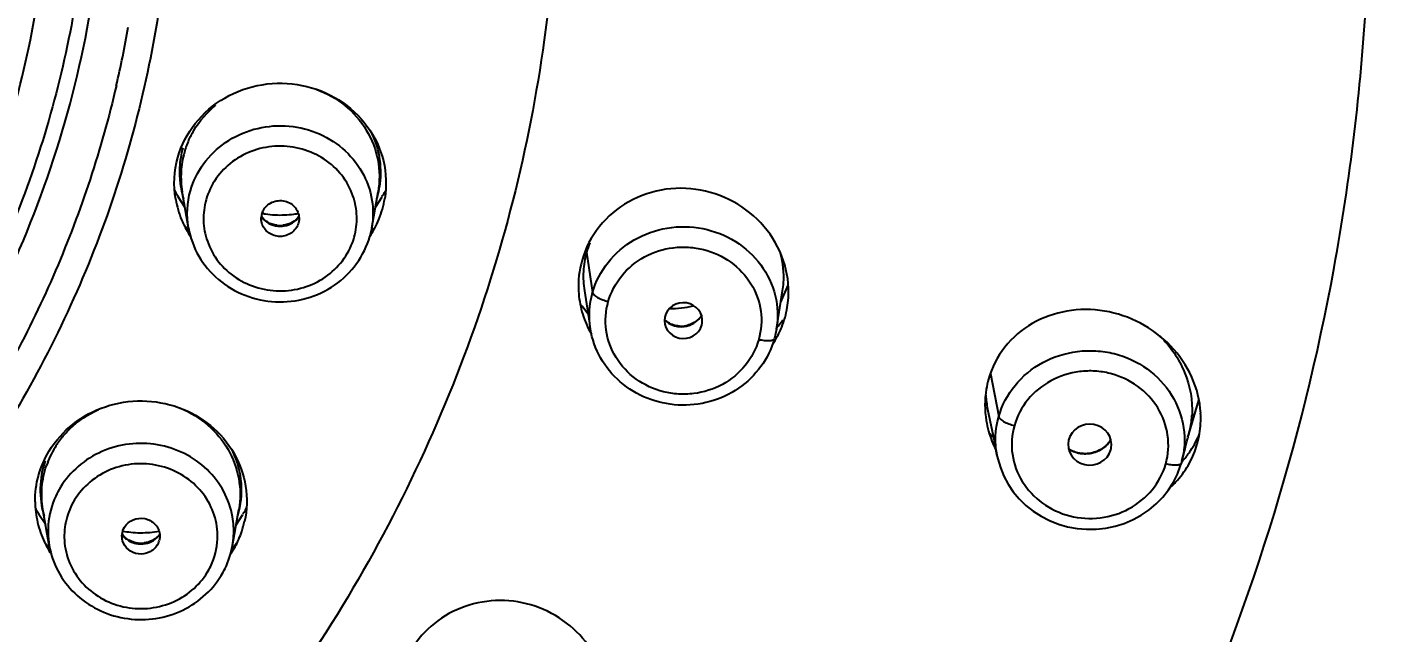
# Model space of a CAD drawing. Header units: millimetres. Extents: x 15137 to 17513, y -10160 to -6800.
# Drawn here: x 16553.4 to 16578.47, y -8277.8 to -8266.6 of the extents above; entities that cross this region are included whole.
import ezdxf

# ---------------------------------------------------------------- set-up
doc = ezdxf.new("R2010")
doc.units = ezdxf.units.MM
doc.styles.add('ARIAL', font='arial.ttf')
doc.dimstyles.get("Standard").update_dxf_attribs({"dimtxt": 15, "dimasz": 15, "dimexe": 0.18, "dimexo": 0.0625, "dimgap": 4, "dimtad": 0, "dimdec": 1, "dimdsep": 46, "dimtxsty": 'ARIAL', "dimcen": 0, "dimclrd": 5, "dimclre": 5, "dimclrt": 5, "dimadec": 0, "dimazin": 0, "dimtfac": 1, "dimtdec": 1, "dimtofl": 0, "dimtmove": 0, "dimatfit": 3, "dimfxl": 1, "dimtolj": 1, "dimtzin": 0, "dimarcsym": 0})

# ---------------------------------------------------------------- blocks, each defined once
blk = doc.blocks.new('*D72')
at = {"color": 5, "lineweight": -2, "transparency": 16777216}
for p, q in [((16473.239, -8277.12), (16473.239, -8173.164)), ((16593.175, -8277.612), (16593.175, -8173.164)), ((16488.239, -8173.344), (16504.502, -8173.344)), ((16578.175, -8173.344), (16561.912, -8173.344))]:
    blk.add_line(p, q, dxfattribs=at)
at = {"color": 5, "transparency": 16777216}
for points in [[(16488.239, -8170.844), (16488.239, -8175.844), (16473.239, -8173.344)], [(16578.175, -8170.844), (16578.175, -8175.844), (16593.175, -8173.344)]]:
    blk.add_solid(points, dxfattribs=at)
at = {"layer": 'Defpoints', "color": 0, "transparency": 16777216}
for p in [(16593.175, -8173.344), (16473.239, -8277.182), (16593.175, -8277.675)]:
    blk.add_point(p, dxfattribs=at)
at = {"color": 5, "transparency": 16777216, "insert": (16533.207, -8173.344), "char_height": 15, "attachment_point": 5, "style": 'ARIAL'}
blk.add_mtext('\\A1;%%C120', dxfattribs=at)

msp = doc.modelspace()

# ---------------------------------------------------------------- linework, layer by layer
at = {"linetype": 'Continuous'}
for p, q in [((16556.386, -8270.307), (16556.271, -8269.642)), ((16559.773, -8270.307), (16559.888, -8269.642)), ((16556.321, -8269.93), (16556.197, -8269.734)), ((16559.838, -8269.93), (16559.962, -8269.734)), ((16559.773, -8270.307), (16559.737, -8270.465)), ((16563.74, -8270.758), (16563.851, -8271.507)), ((16563.699, -8271.472), (16563.794, -8272.07)), ((16567.25, -8272.18), (16567.362, -8271.477)), ((16567.329, -8271.686), (16567.467, -8271.372)), ((16563.767, -8271.903), (16563.668, -8271.776)), ((16563.811, -8272.179), (16563.811, -8272.176)), ((16565.867, -8272.11), (16565.876, -8272.067)), ((16567.25, -8272.184), (16567.211, -8272.358)), ((16567.25, -8272.18), (16567.25, -8272.184)), ((16571.202, -8273.001), (16571.354, -8273.8)), ((16571.149, -8273.659), (16571.232, -8274.07)), ((16574.867, -8274.124), (16575.052, -8273.498)), ((16571.256, -8274.185), (16571.177, -8274.1)), ((16571.232, -8274.07), (16571.255, -8274.181)), ((16571.255, -8274.181), (16571.326, -8274.535)), ((16574.853, -8274.171), (16574.848, -8274.187)), ((16574.85, -8274.182), (16574.867, -8274.124)), ((16574.867, -8274.124), (16574.862, -8274.139)), ((16573.424, -8274.416), (16573.432, -8274.382)), ((16575.016, -8274.324), (16575.022, -8274.305)), ((16574.739, -8274.619), (16574.728, -8274.657)), ((16574.728, -8274.657), (16574.728, -8274.657)), ((16553.748, -8275.802), (16553.624, -8275.606)), ((16553.814, -8276.179), (16553.698, -8275.514)), ((16557.2, -8276.179), (16557.315, -8275.514)), ((16557.265, -8275.802), (16557.39, -8275.606)), ((16557.405, -8275.581), (16557.39, -8275.605)), ((16553.794, -8276.01), (16553.814, -8276.179)), ((16557.201, -8276.283), (16557.187, -8276.305))]:
    msp.add_line(p, q, dxfattribs=at)
for points in [[(16574.739, -8274.619), (16574.758, -8274.548), (16574.775, -8274.481), (16574.79, -8274.418), (16574.804, -8274.36), (16574.817, -8274.307), (16574.829, -8274.259), (16574.84, -8274.216), (16574.848, -8274.187)], [(16571.326, -8274.535), (16571.337, -8274.581), (16571.384, -8274.742), (16571.447, -8274.897), (16571.527, -8275.046), (16571.623, -8275.188), (16571.733, -8275.319), (16571.856, -8275.44), (16571.992, -8275.548), (16572.138, -8275.642), (16572.294, -8275.722), (16572.458, -8275.787), (16572.627, -8275.836), (16572.802, -8275.867), (16572.978, -8275.882), (16573.156, -8275.88), (16573.332, -8275.861), (16573.505, -8275.825), (16573.673, -8275.772), (16573.835, -8275.703), (16573.988, -8275.62), (16574.131, -8275.522), (16574.263, -8275.411), (16574.383, -8275.288), (16574.489, -8275.154), (16574.58, -8275.01), (16574.655, -8274.86), (16574.714, -8274.705), (16574.728, -8274.657)]]:
    msp.add_lwpolyline(points, dxfattribs=at)
for centre, radius, start, end in [((16535.471, -8263.128), 20.104, 346.9064, 350.0545), ((16557.918, -8269.37), 1.672, 156.1404, 164.1562), ((16557.898, -8269.287), 1.679, 164.2108, 176.9236), ((16557.901, -8269.364), 1.654, 164.2108, 176.9236), ((16557.889, -8269.362), 1.642, 176.9465, 189.8129), ((16557.908, -8268.654), 2.023, 208.3722, 209.8364), ((16557.916, -8268.65), 2.032, 209.839, 212.2572), ((16558.282, -8269.289), 1.657, 344.1781, 345.061), ((16558.268, -8269.285), 1.671, 345.0676, 350.5836), ((16558.232, -8268.644), 2.044, 327.813, 328.9746), ((16558.232, -8268.644), 2.045, 328.9746, 331.4852), ((16557.899, -8269.481), 1.776, 189.8668, 202.5682), ((16558.264, -8269.284), 1.675, 342.9604, 344.1773), ((16558.262, -8269.48), 1.774, 337.6757, 344.1539), ((16558.28, -8269.486), 1.755, 344.185, 350.7316), ((16557.935, -8269.465), 1.815, 202.6114, 212.2489), ((16558.042, -8270.137), 0.312, 164.2126, 173.3333), ((16558.078, -8268.293), 1.78, 259.2177, 261.2485), ((16556.668, -8270.701), 1.283, 30.8627, 32.0569), ((16558.08, -8268.283), 1.79, 261.2512, 266.9373), ((16558.079, -8268.288), 1.785, 266.948, 278.1961), ((16558.079, -8268.29), 1.783, 278.2127, 280.7979), ((16558.222, -8269.464), 1.817, 331.4152, 337.6806), ((16557.958, -8268.94), 2.114, 218.3259, 222.4298), ((16557.958, -8269.45), 1.842, 212.2302, 213.5278), ((16558.079, -8269.802), 0.465, 262.4297, 277.1011), ((16558.079, -8269.841), 0.441, 264.5298, 279.8177), ((16558.213, -8269.459), 1.827, 326.4697, 327.8405), ((16558.212, -8269.459), 1.829, 327.8406, 331.4201), ((16558.184, -8268.925), 2.137, 317.5675, 319.3797), ((16565.348, -8271.219), 1.673, 157.7561, 163.9924), ((16565.357, -8271.21), 1.679, 164.3644, 176.8568), ((16565.75, -8271.216), 1.633, 356.1205, 15.4725), ((16565.337, -8271.208), 1.659, 176.8983, 189.1778), ((16565.713, -8271.212), 1.67, 350.8762, 356.0495), ((16565.372, -8271.38), 1.783, 189.4717, 195.6981), ((16565.41, -8271.368), 1.823, 195.7497, 208.0153), ((16565.751, -8271.497), 1.721, 337.8403, 344.1642), ((16565.746, -8271.497), 1.726, 344.1945, 350.5284), ((16565.45, -8271.347), 1.868, 207.9955, 209.9057), ((16565.485, -8271.661), 0.467, 266.8151, 281.2673), ((16565.627, -8270.813), 2.11, 320.5312, 325.4664), ((16565.727, -8271.488), 1.746, 331.5914, 335.4956), ((16565.731, -8271.489), 1.742, 335.4968, 336.274), ((16565.734, -8271.491), 1.739, 336.2737, 337.8487), ((16565.73, -8271.489), 1.743, 326.0807, 331.5932), ((16572.875, -8273.31), 1.761, 183.0894, 191.4404), ((16573.311, -8273.829), 1.776, 356.8563, 3.1127), ((16572.994, -8273.564), 1.895, 189.3558, 201.3627), ((16573.31, -8273.684), 1.617, 344.2149, 353.732), ((16573.276, -8273.68), 1.652, 353.7189, 356.8406), ((16573.327, -8273.83), 1.76, 350.6621, 356.8604), ((16555.408, -8275.279), 1.745, 140.7503, 144.6434), ((16573.302, -8273.373), 1.913, 332.392, 337.1312), ((16573.371, -8273.837), 1.716, 344.199, 350.667), ((16555.367, -8275.251), 1.695, 148.6063, 161.1144), ((16555.386, -8275.263), 1.718, 144.642, 148.5839), ((16573.057, -8273.54), 1.963, 201.3501, 206.6153), ((16573.329, -8273.387), 1.883, 320.4109, 326.413), ((16573.325, -8273.385), 1.888, 326.4334, 331.9698), ((16573.382, -8273.839), 1.704, 337.7286, 343.4956), ((16573.31, -8273.377), 1.905, 331.9624, 332.3889), ((16573.366, -8273.832), 1.722, 318.534, 331.3333), ((16573.316, -8273.376), 1.9, 318.3365, 320.4156), ((16573.366, -8273.833), 1.722, 331.3642, 337.7306), ((16573.339, -8273.807), 1.759, 311.8937, 318.5109), ((16555.308, -8275.357), 1.756, 180.476, 193.1291), ((16555.345, -8274.52), 2.034, 208.4533, 211.0153), ((16555.348, -8274.518), 2.037, 211.015, 212.2475), ((16555.691, -8275.917), 1.532, 3.4713, 9.9508), ((16555.693, -8275.353), 1.77, 341.2734, 347.5527), ((16555.683, -8274.529), 2.018, 328.5911, 329.0425), ((16555.679, -8274.526), 2.023, 329.0434, 331.5921), ((16555.331, -8275.351), 1.78, 193.1438, 199.4236), ((16555.338, -8275.349), 1.788, 199.4238, 205.6225), ((16555.328, -8275.917), 1.537, 175.64, 183.4433), ((16555.506, -8274.167), 1.778, 259.2274, 264.0248), ((16555.507, -8274.154), 1.792, 264.0233, 269.6707), ((16555.507, -8274.164), 1.782, 269.6674, 275.2933), ((16555.507, -8274.169), 1.777, 275.3059, 280.8159), ((16555.681, -8275.917), 1.541, 350.1892, 3.4267), ((16555.659, -8275.342), 1.807, 331.4922, 341.2689), ((16555.394, -8274.806), 2.125, 218.1682, 222.4716), ((16555.361, -8275.337), 1.814, 205.6426, 212.2752), ((16555.506, -8275.719), 0.435, 242.549, 257.9419), ((16555.507, -8275.669), 0.47, 264.0466, 277.2577), ((16555.534, -8276.007), 0.323, 328.6551, 344.1302), ((16555.601, -8274.788), 2.151, 317.6539, 319.7941), ((16555.664, -8275.344), 1.801, 328.5891, 331.4912), ((16555.611, -8274.797), 2.137, 319.7943, 321.6118), ((16555.383, -8275.324), 1.839, 212.2631, 213.4739), ((16555.616, -8275.996), 1.309, 328.5848, 340.0406), ((16555.651, -8275.336), 1.816, 326.5059, 327.7711)]:
    msp.add_arc(centre, radius, start, end, dxfattribs=at)
for centre, major_axis, ratio, start_param, end_param in [((16565.443, -8270.538), (2.207, -0.01), 0.944713, -2.536947, -2.501411), ((16565.529, -8272.025), (0.35, -0.001), 0.944731, -0.124188, 6.02561), ((16565.304, -8270.307), (1.581, -0.007), 0.944713, 4.6982, 4.974895), ((16573.037, -8274.317), (0.401, -0.006), 0.942686, -0.155045, 6.035954)]:
    msp.add_ellipse(centre, major_axis=major_axis, ratio=ratio, start_param=start_param, end_param=end_param, dxfattribs=at)
for points, knots in [([(16564.381, -8314.305), (16567.838, -8312.393), (16574.372, -8307.927), (16582.642, -8299.515), (16589.031, -8289.732), (16593.285, -8278.952), (16595.236, -8267.588), (16594.805, -8256.082), (16592.012, -8244.879), (16586.965, -8234.412), (16579.866, -8225.082), (16570.989, -8217.243), (16560.678, -8211.19), (16549.326, -8207.149), (16537.365, -8205.269), (16525.245, -8205.622), (16513.431, -8208.191), (16506.013, -8211.338), (16502.506, -8213.238)], [0, 0, 0, 0, 0.063059, 0.125441, 0.187164, 0.248341, 0.309174, 0.36992, 0.430848, 0.492201, 0.554154, 0.616784, 0.680067, 0.743881, 0.808029, 0.872266, 0.936332, 1, 1, 1, 1]), ([(16551.235, -8240.512), (16552.92, -8241.71), (16556.032, -8244.448), (16559.697, -8249.421), (16562.174, -8255.02), (16563.345, -8260.991), (16563.154, -8267.063), (16561.611, -8272.957), (16558.791, -8278.405), (16556.155, -8281.563), (16554.684, -8282.989)], [0, 0, 0, 0, 0.127336, 0.253182, 0.377746, 0.501471, 0.62496, 0.748863, 0.873748, 1, 1, 1, 1]), ([(16533.207, -8306.35), (16536.696, -8306.35), (16543.679, -8305.58), (16553.585, -8302.17), (16562.405, -8296.685), (16569.655, -8289.411), (16574.936, -8280.74), (16577.454, -8272.713), (16578.242, -8266.121), (16578.221, -8261.145), (16577.588, -8256.206), (16576.764, -8252.986), (16576.255, -8251.407)], [0, 0, 0, 0, 0.12887, 0.257027, 0.3839, 0.509181, 0.632895, 0.755413, 0.816531, 0.877603, 0.938728, 1, 1, 1, 1]), ([(16533.207, -8282.649), (16534.776, -8282.649), (16537.139, -8282.393), (16540.161, -8281.552), (16543.053, -8280.396), (16546.376, -8278.38), (16549.147, -8275.684), (16550.927, -8273.215), (16552.39, -8270.586), (16553.612, -8267.018), (16554.011, -8262.53), (16553.548, -8259.559), (16553.146, -8258.128)], [0, 0, 0, 0, 0.128837, 0.193124, 0.257166, 0.384069, 0.509418, 0.571603, 0.633429, 0.756005, 0.877952, 1, 1, 1, 1]), ([(16592.877, -8258.044), (16593.301, -8261.903), (16593.307, -8269.751), (16590.769, -8281.254), (16586.629, -8290.213), (16582.229, -8296.769), (16577.115, -8302.896), (16569.509, -8309.563), (16560.675, -8314.589), (16553.077, -8317.527), (16545.176, -8319.722), (16539.022, -8320.489), (16534.921, -8320.6)], [0, 0, 0, 0, 0.12171, 0.243718, 0.366572, 0.428535, 0.49084, 0.616364, 0.743251, 0.807206, 0.871376, 1, 1, 1, 1]), ([(16535.921, -8319.881), (16539.924, -8319.707), (16547.896, -8318.591), (16559.252, -8314.669), (16569.551, -8308.657), (16578.363, -8300.796), (16585.321, -8291.405), (16590.133, -8280.866), (16592.593, -8269.622), (16592.593, -8261.955), (16592.186, -8258.183)], [0, 0, 0, 0, 0.128621, 0.256581, 0.383459, 0.508993, 0.633134, 0.756067, 0.878179, 1, 1, 1, 1]), ([(16592.597, -8258.149), (16593, -8261.928), (16592.995, -8269.607), (16590.535, -8280.868), (16586.534, -8289.657), (16582.281, -8296.106), (16577.336, -8302.147), (16569.977, -8308.756), (16561.413, -8313.8), (16554.031, -8316.802), (16546.343, -8319.093), (16540.341, -8319.969), (16536.331, -8320.168)], [0, 0, 0, 0, 0.121758, 0.24381, 0.366687, 0.428646, 0.490941, 0.616431, 0.743275, 0.80721, 0.871365, 1, 1, 1, 1]), ([(16535.908, -8319.679), (16539.895, -8319.506), (16547.835, -8318.393), (16559.146, -8314.484), (16569.4, -8308.492), (16578.169, -8300.658), (16585.09, -8291.302), (16589.868, -8280.804), (16592.302, -8269.607), (16592.289, -8261.975), (16591.878, -8258.22)], [0, 0, 0, 0, 0.128662, 0.256656, 0.383555, 0.509093, 0.633223, 0.756131, 0.878211, 1, 1, 1, 1]), ([(16552.82, -8271.675), (16553.658, -8269.978), (16554.854, -8266.334), (16554.941, -8262.498), (16554.71, -8260.63)], [0, 0, 0, 0, 0.501271, 1, 1, 1, 1]), ([(16554.521, -8261.832), (16554.605, -8263.198), (16554.477, -8265.96), (16553.403, -8269.973), (16551.492, -8273.696), (16548.827, -8276.972), (16545.519, -8279.669), (16541.705, -8281.677), (16537.546, -8282.914), (16534.653, -8283.193), (16533.207, -8283.193)], [0, 0, 0, 0, 0.121612, 0.243642, 0.366602, 0.490844, 0.616501, 0.743479, 0.87146, 1, 1, 1, 1]), ([(16556.047, -8262.131), (16556.123, -8263.586), (16555.959, -8266.527), (16554.781, -8270.791), (16552.719, -8274.742), (16549.861, -8278.217), (16546.326, -8281.075), (16542.259, -8283.201), (16537.828, -8284.512), (16534.747, -8284.807), (16533.207, -8284.807)], [0, 0, 0, 0, 0.121599, 0.243635, 0.366611, 0.490869, 0.616534, 0.743508, 0.871478, 1, 1, 1, 1]), ([(16595.381, -8266.724), (16595.25, -8269.156), (16594.668, -8274.014), (16592.851, -8281.133), (16590.115, -8287.986), (16585.293, -8296.637), (16577.181, -8306.28), (16568.969, -8312.183), (16564.562, -8314.613)], [0, 0, 0, 0, 0.123054, 0.24641, 0.370261, 0.494768, 0.745674, 1, 1, 1, 1]), ([(16555.053, -8267.682), (16554.781, -8268.849), (16554.026, -8271.148), (16552.3, -8274.352), (16550.028, -8277.235), (16547.276, -8279.713), (16544.124, -8281.716), (16540.662, -8283.188), (16536.989, -8284.089), (16534.467, -8284.29), (16533.207, -8284.29)], [0, 0, 0, 0, 0.121574, 0.243983, 0.367457, 0.4921, 0.617882, 0.744647, 0.872135, 1, 1, 1, 1]), ([(16556.19, -8269.008), (16556.254, -8268.781), (16556.479, -8268.347), (16557.037, -8267.869), (16557.74, -8267.62), (16558.489, -8267.633), (16559.182, -8267.905), (16559.723, -8268.403), (16560.032, -8269.058), (16560.049, -8269.54), (16560.012, -8269.769)], [0, 0, 0, 0, 0.122738, 0.247932, 0.375416, 0.503756, 0.631077, 0.756033, 0.878539, 1, 1, 1, 1]), ([(16558.743, -8267.747), (16558.934, -8267.817), (16559.294, -8268.02), (16559.699, -8268.481), (16559.918, -8269.046), (16559.921, -8269.449), (16559.888, -8269.642)], [0, 0, 0, 0, 0.255934, 0.507225, 0.75434, 1, 1, 1, 1]), ([(16556.389, -8268.694), (16556.416, -8268.631), (16556.543, -8268.386), (16556.73, -8268.172), (16556.892, -8268.043)], [0, 0, 0, 0, 0.248657, 1, 1, 1, 1]), ([(16556.422, -8269.625), (16556.473, -8269.447), (16556.641, -8269.103), (16557.057, -8268.704), (16557.587, -8268.458), (16558.173, -8268.394), (16558.748, -8268.517), (16559.248, -8268.815), (16559.616, -8269.255), (16559.745, -8269.614), (16559.775, -8269.796)], [0, 0, 0, 0, 0.122225, 0.246625, 0.373233, 0.501077, 0.628682, 0.754663, 0.878331, 1, 1, 1, 1]), ([(16559.917, -8269.559), (16559.944, -8269.393), (16559.949, -8269.052), (16559.851, -8268.725), (16559.78, -8268.573)], [0, 0, 0, 0, 0.4992, 1, 1, 1, 1]), ([(16559.424, -8269.718), (16559.377, -8269.582), (16559.233, -8269.322), (16558.795, -8268.92), (16558.037, -8268.704), (16557.292, -8268.96), (16556.878, -8269.385), (16556.751, -8269.652), (16556.711, -8269.791)], [0, 0, 0, 0, 0.12298, 0.248082, 0.500589, 0.752635, 0.877338, 1, 1, 1, 1]), ([(16559.447, -8270.484), (16559.483, -8270.36), (16559.515, -8270.098), (16559.467, -8269.84), (16559.424, -8269.718)], [0, 0, 0, 0, 0.499759, 1, 1, 1, 1]), ([(16567.448, -8271.781), (16567.487, -8271.55), (16567.469, -8271.064), (16567.164, -8270.4), (16566.632, -8269.885), (16565.947, -8269.588), (16565.202, -8269.553), (16564.5, -8269.785), (16563.942, -8270.254), (16563.719, -8270.685), (16563.656, -8270.909)], [0, 0, 0, 0, 0.122226, 0.246516, 0.372999, 0.500694, 0.628214, 0.754281, 0.878125, 1, 1, 1, 1]), ([(16556.711, -8269.791), (16556.676, -8269.915), (16556.643, -8270.176), (16556.692, -8270.435), (16556.734, -8270.557)], [0, 0, 0, 0, 0.499759, 1, 1, 1, 1]), ([(16557.741, -8270.052), (16557.762, -8269.978), (16557.864, -8269.842), (16558.107, -8269.781), (16558.339, -8269.875), (16558.418, -8270.026), (16558.427, -8270.101)], [0, 0, 0, 0, 0.246706, 0.501571, 0.755202, 1, 1, 1, 1]), ([(16558.018, -8270.263), (16557.96, -8270.255), (16557.851, -8270.219), (16557.764, -8270.144), (16557.732, -8270.101)], [0, 0, 0, 0, 0.522209, 1, 1, 1, 1]), ([(16558.417, -8270.223), (16558.398, -8270.293), (16558.304, -8270.422), (16558.079, -8270.492), (16557.853, -8270.422), (16557.76, -8270.291), (16557.741, -8270.222)], [0, 0, 0, 0, 0.246063, 0.500078, 0.754133, 1, 1, 1, 1]), ([(16558.427, -8270.101), (16558.394, -8270.144), (16558.306, -8270.221), (16558.195, -8270.256), (16558.137, -8270.263)], [0, 0, 0, 0, 0.477771, 1, 1, 1, 1]), ([(16558.154, -8270.275), (16558.209, -8270.266), (16558.314, -8270.227), (16558.396, -8270.149), (16558.427, -8270.105)], [0, 0, 0, 0, 0.504729, 1, 1, 1, 1]), ([(16556.386, -8270.307), (16556.418, -8270.491), (16556.549, -8270.851), (16556.92, -8271.291), (16557.42, -8271.587), (16557.993, -8271.708), (16558.575, -8271.642), (16559.102, -8271.395), (16559.516, -8270.993), (16559.685, -8270.648), (16559.736, -8270.468)], [0, 0, 0, 0, 0.122813, 0.246912, 0.372574, 0.499335, 0.626251, 0.752311, 0.876868, 1, 1, 1, 1]), ([(16563.851, -8271.507), (16563.908, -8271.306), (16564.107, -8270.92), (16564.603, -8270.496), (16565.227, -8270.274), (16565.892, -8270.285), (16566.508, -8270.526), (16566.989, -8270.967), (16567.265, -8271.548), (16567.283, -8271.976), (16567.25, -8272.18)], [0, 0, 0, 0, 0.122717, 0.247917, 0.375407, 0.503743, 0.63107, 0.756044, 0.878563, 1, 1, 1, 1]), ([(16556.734, -8270.557), (16556.782, -8270.693), (16556.926, -8270.953), (16557.364, -8271.355), (16558.122, -8271.57), (16558.867, -8271.315), (16559.28, -8270.889), (16559.408, -8270.622), (16559.447, -8270.484)], [0, 0, 0, 0, 0.12298, 0.248082, 0.500589, 0.752635, 0.877338, 1, 1, 1, 1]), ([(16564.14, -8271.673), (16564.19, -8271.501), (16564.362, -8271.17), (16564.797, -8270.815), (16565.249, -8270.671), (16565.625, -8270.659), (16565.995, -8270.717), (16566.424, -8270.914), (16566.806, -8271.322), (16566.996, -8271.841), (16566.968, -8272.206), (16566.921, -8272.377)], [0, 0, 0, 0, 0.122813, 0.248222, 0.375909, 0.440414, 0.504834, 0.631899, 0.756392, 0.878551, 1, 1, 1, 1]), ([(16563.656, -8270.909), (16563.603, -8271.094), (16563.574, -8271.355), (16563.603, -8271.61), (16563.613, -8271.674)], [0, 0, 0, 0, 0.748611, 1, 1, 1, 1]), ([(16563.851, -8271.507), (16563.853, -8271.523), (16563.882, -8271.559), (16563.977, -8271.621), (16564.071, -8271.655), (16564.14, -8271.673)], [0, 0, 0, 0, 0.145477, 0.374926, 1, 1, 1, 1]), ([(16566.921, -8272.377), (16566.871, -8272.549), (16566.699, -8272.88), (16566.264, -8273.236), (16565.812, -8273.38), (16565.437, -8273.391), (16565.066, -8273.334), (16564.637, -8273.136), (16564.255, -8272.728), (16564.065, -8272.21), (16564.093, -8271.844), (16564.14, -8271.673)], [0, 0, 0, 0, 0.122816, 0.248229, 0.375918, 0.440424, 0.504844, 0.631908, 0.756401, 0.878556, 1, 1, 1, 1]), ([(16565.824, -8271.978), (16565.809, -8271.996), (16565.739, -8272.063), (16565.647, -8272.105), (16565.576, -8272.119)], [0, 0, 0, 0, 0.243539, 1, 1, 1, 1]), ([(16565.629, -8272.115), (16565.653, -8272.107), (16565.746, -8272.067), (16565.825, -8271.994), (16565.864, -8271.929)], [0, 0, 0, 0, 0.255215, 1, 1, 1, 1]), ([(16575.085, -8273.733), (16575.072, -8273.506), (16574.958, -8273.049), (16574.559, -8272.466), (16573.989, -8272.04), (16573.316, -8271.812), (16572.612, -8271.81), (16571.957, -8272.04), (16571.434, -8272.485), (16571.226, -8272.893), (16571.165, -8273.106)], [0, 0, 0, 0, 0.124263, 0.250929, 0.37898, 0.506848, 0.633102, 0.756993, 0.878801, 1, 1, 1, 1]), ([(16567.21, -8272.362), (16567.158, -8272.544), (16566.986, -8272.896), (16566.563, -8273.303), (16566.025, -8273.553), (16565.432, -8273.617), (16564.851, -8273.49), (16564.344, -8273.185), (16563.971, -8272.733), (16563.841, -8272.365), (16563.811, -8272.179)], [0, 0, 0, 0, 0.123139, 0.247726, 0.373823, 0.50077, 0.627539, 0.753176, 0.877249, 1, 1, 1, 1]), ([(16565.459, -8272.127), (16565.432, -8272.126), (16565.33, -8272.111), (16565.233, -8272.061), (16565.18, -8272.007)], [0, 0, 0, 0, 0.261716, 1, 1, 1, 1]), ([(16567.21, -8272.362), (16567.206, -8272.374), (16567.173, -8272.397), (16567.109, -8272.403), (16567.02, -8272.399), (16566.956, -8272.386), (16566.921, -8272.377)], [0, 0, 0, 0, 0.131424, 0.347235, 0.647146, 1, 1, 1, 1]), ([(16574.331, -8272.309), (16574.524, -8272.5), (16574.839, -8272.956), (16574.94, -8273.505), (16574.925, -8273.771)], [0, 0, 0, 0, 0.50557, 1, 1, 1, 1]), ([(16571.354, -8273.8), (16571.413, -8273.592), (16571.624, -8273.191), (16572.149, -8272.762), (16572.697, -8272.588), (16573.151, -8272.573), (16573.599, -8272.642), (16574.118, -8272.881), (16574.581, -8273.373), (16574.815, -8273.998), (16574.788, -8274.441), (16574.731, -8274.648)], [0, 0, 0, 0, 0.122831, 0.248236, 0.376032, 0.440531, 0.504831, 0.631737, 0.756412, 0.878581, 1, 1, 1, 1]), ([(16574.44, -8274.673), (16574.488, -8274.502), (16574.513, -8274.135), (16574.32, -8273.616), (16573.937, -8273.208), (16573.506, -8273.008), (16573.134, -8272.95), (16572.757, -8272.961), (16572.303, -8273.105), (16571.867, -8273.46), (16571.692, -8273.792), (16571.643, -8273.964)], [0, 0, 0, 0, 0.12123, 0.243353, 0.367983, 0.495166, 0.559631, 0.62419, 0.751969, 0.877324, 1, 1, 1, 1]), ([(16571.165, -8273.106), (16571.148, -8273.168), (16571.092, -8273.419), (16571.093, -8273.682), (16571.124, -8273.873)], [0, 0, 0, 0, 0.248502, 1, 1, 1, 1]), ([(16553.813, -8274.434), (16553.929, -8274.244), (16554.235, -8273.903), (16554.842, -8273.578), (16555.53, -8273.471), (16556.214, -8273.593), (16556.814, -8273.931), (16557.256, -8274.447), (16557.482, -8275.078), (16557.468, -8275.524), (16557.422, -8275.735)], [0, 0, 0, 0, 0.124157, 0.250641, 0.378622, 0.50655, 0.632908, 0.756879, 0.878795, 1, 1, 1, 1]), ([(16554.057, -8274.175), (16554.101, -8274.121), (16554.29, -8273.915), (16554.529, -8273.755), (16554.721, -8273.669)], [0, 0, 0, 0, 0.248514, 1, 1, 1, 1]), ([(16556.237, -8273.645), (16556.42, -8273.72), (16556.763, -8273.929), (16557.143, -8274.385), (16557.347, -8274.936), (16557.348, -8275.327), (16557.315, -8275.514)], [0, 0, 0, 0, 0.255786, 0.506997, 0.754297, 1, 1, 1, 1]), ([(16571.354, -8273.8), (16571.357, -8273.816), (16571.387, -8273.851), (16571.48, -8273.914), (16571.574, -8273.947), (16571.643, -8273.964)], [0, 0, 0, 0, 0.144129, 0.378306, 1, 1, 1, 1]), ([(16571.643, -8273.964), (16571.594, -8274.135), (16571.569, -8274.503), (16571.761, -8275.022), (16572.145, -8275.43), (16572.661, -8275.669), (16573.233, -8275.705), (16573.778, -8275.533), (16574.215, -8275.177), (16574.391, -8274.846), (16574.44, -8274.673)], [0, 0, 0, 0, 0.12145, 0.243612, 0.368212, 0.495343, 0.623767, 0.751559, 0.877066, 1, 1, 1, 1]), ([(16573.426, -8274.229), (16573.383, -8274.301), (16573.297, -8274.385), (16573.196, -8274.437), (16573.169, -8274.448)], [0, 0, 0, 0, 0.745539, 1, 1, 1, 1]), ([(16573.429, -8274.221), (16573.415, -8274.244), (16573.351, -8274.333), (16573.258, -8274.401), (16573.182, -8274.435)], [0, 0, 0, 0, 0.243497, 1, 1, 1, 1]), ([(16553.551, -8275.372), (16553.55, -8275.209), (16553.594, -8274.879), (16553.727, -8274.574), (16553.813, -8274.434)], [0, 0, 0, 0, 0.498258, 1, 1, 1, 1]), ([(16557.2, -8275.653), (16557.171, -8275.489), (16557.059, -8275.166), (16556.746, -8274.758), (16556.319, -8274.459), (16555.817, -8274.296), (16555.287, -8274.282), (16554.778, -8274.421), (16554.335, -8274.697), (16554.109, -8274.962), (16554.021, -8275.106)], [0, 0, 0, 0, 0.121432, 0.244455, 0.369606, 0.496461, 0.62404, 0.7511, 0.8766, 1, 1, 1, 1]), ([(16557.297, -8275.635), (16557.355, -8275.442), (16557.4, -8275.03), (16557.294, -8274.63), (16557.208, -8274.447)], [0, 0, 0, 0, 0.499379, 1, 1, 1, 1]), ([(16572.92, -8274.484), (16572.895, -8274.483), (16572.798, -8274.473), (16572.704, -8274.437), (16572.644, -8274.397)], [0, 0, 0, 0, 0.258049, 1, 1, 1, 1]), ([(16572.896, -8274.489), (16572.873, -8274.487), (16572.785, -8274.473), (16572.701, -8274.437), (16572.646, -8274.4)], [0, 0, 0, 0, 0.253747, 1, 1, 1, 1]), ([(16553.737, -8274.617), (16553.682, -8274.78), (16553.62, -8275.123), (16553.668, -8275.469), (16553.717, -8275.633)], [0, 0, 0, 0, 0.500364, 1, 1, 1, 1]), ([(16553.698, -8275.514), (16553.675, -8275.38), (16553.662, -8275.103), (16553.719, -8274.832), (16553.763, -8274.702)], [0, 0, 0, 0, 0.499214, 1, 1, 1, 1]), ([(16556.921, -8275.933), (16556.912, -8275.791), (16556.845, -8275.505), (16556.609, -8275.132), (16556.261, -8274.849), (16555.838, -8274.684), (16555.383, -8274.652), (16554.939, -8274.758), (16554.553, -8274.989), (16554.356, -8275.216), (16554.28, -8275.34)], [0, 0, 0, 0, 0.121151, 0.243829, 0.368669, 0.495442, 0.623178, 0.750547, 0.876356, 1, 1, 1, 1]), ([(16574.728, -8274.657), (16574.725, -8274.67), (16574.691, -8274.692), (16574.626, -8274.7), (16574.537, -8274.694), (16574.473, -8274.681), (16574.44, -8274.673)], [0, 0, 0, 0, 0.128959, 0.34863, 0.658845, 1, 1, 1, 1]), ([(16554.021, -8275.106), (16553.989, -8275.159), (16553.873, -8275.375), (16553.809, -8275.618), (16553.796, -8275.8)], [0, 0, 0, 0, 0.252296, 1, 1, 1, 1]), ([(16554.28, -8275.34), (16554.213, -8275.451), (16554.11, -8275.694), (16554.085, -8275.957), (16554.093, -8276.086)], [0, 0, 0, 0, 0.501892, 1, 1, 1, 1]), ([(16555.204, -8275.844), (16555.24, -8275.784), (16555.357, -8275.686), (16555.581, -8275.664), (16555.78, -8275.768), (16555.846, -8275.904), (16555.855, -8275.972)], [0, 0, 0, 0, 0.249266, 0.504315, 0.756251, 1, 1, 1, 1]), ([(16555.458, -8276.136), (16555.398, -8276.13), (16555.283, -8276.095), (16555.192, -8276.017), (16555.159, -8275.973)], [0, 0, 0, 0, 0.522735, 1, 1, 1, 1]), ([(16555.59, -8276.146), (16555.643, -8276.136), (16555.745, -8276.096), (16555.825, -8276.02), (16555.855, -8275.976)], [0, 0, 0, 0, 0.504631, 1, 1, 1, 1]), ([(16555.855, -8275.973), (16555.849, -8275.981), (16555.822, -8276.013), (16555.791, -8276.041), (16555.765, -8276.059)], [0, 0, 0, 0, 0.241544, 1, 1, 1, 1]), ([(16553.814, -8276.179), (16553.842, -8276.345), (16553.955, -8276.671), (16554.268, -8277.083), (16554.695, -8277.385), (16555.195, -8277.549), (16555.723, -8277.563), (16556.232, -8277.426), (16556.675, -8277.148), (16556.901, -8276.883), (16556.989, -8276.738)], [0, 0, 0, 0, 0.122551, 0.246228, 0.371313, 0.497571, 0.624334, 0.750743, 0.876073, 1, 1, 1, 1]), ([(16554.093, -8276.086), (16554.102, -8276.228), (16554.169, -8276.514), (16554.405, -8276.887), (16554.753, -8277.17), (16555.176, -8277.335), (16555.631, -8277.366), (16556.074, -8277.261), (16556.461, -8277.03), (16556.658, -8276.803), (16556.733, -8276.679)], [0, 0, 0, 0, 0.121151, 0.243829, 0.368669, 0.495442, 0.623178, 0.750547, 0.876356, 1, 1, 1, 1]), ([(16555.81, -8276.175), (16555.775, -8276.231), (16555.668, -8276.326), (16555.458, -8276.356), (16555.264, -8276.275), (16555.186, -8276.156), (16555.168, -8276.093)], [0, 0, 0, 0, 0.248541, 0.502901, 0.755277, 1, 1, 1, 1]), ([(16555.765, -8276.059), (16555.751, -8276.069), (16555.69, -8276.107), (16555.62, -8276.128), (16555.566, -8276.135)], [0, 0, 0, 0, 0.242558, 1, 1, 1, 1]), ([(16556.989, -8276.738), (16557.016, -8276.695), (16557.112, -8276.52), (16557.175, -8276.327), (16557.2, -8276.179)], [0, 0, 0, 0, 0.251404, 1, 1, 1, 1]), ([(16564.117, -8279.313), (16564.14, -8279.102), (16564.11, -8278.667), (16563.844, -8278.068), (16563.391, -8277.584), (16562.802, -8277.27), (16562.142, -8277.162), (16561.485, -8277.273), (16560.908, -8277.589), (16560.617, -8277.917), (16560.506, -8278.098)], [0, 0, 0, 0, 0.12251, 0.246552, 0.372194, 0.49897, 0.626039, 0.752414, 0.877185, 1, 1, 1, 1])]:
    msp.add_open_spline(points, degree=3, knots=knots, dxfattribs=at)
for points in [[(16556.149, -8269.785), (16556.105, -8269.529), (16556.119, -8269.257), (16556.19, -8269.008)], [(16556.222, -8269.197), (16556.212, -8269.39), (16556.236, -8269.587), (16556.292, -8269.772)], [(16556.386, -8270.307), (16556.347, -8270.083), (16556.36, -8269.844), (16556.422, -8269.625)], [(16559.775, -8269.796), (16559.802, -8269.964), (16559.801, -8270.139), (16559.772, -8270.307)], [(16557.741, -8270.222), (16557.73, -8270.183), (16557.727, -8270.141), (16557.732, -8270.1)], [(16557.731, -8270.105), (16557.767, -8270.156), (16557.816, -8270.199), (16557.871, -8270.229)], [(16558.427, -8270.101), (16558.432, -8270.141), (16558.429, -8270.184), (16558.417, -8270.223)], [(16557.871, -8270.229), (16557.922, -8270.257), (16557.98, -8270.274), (16558.037, -8270.28)], [(16563.811, -8272.176), (16563.776, -8271.956), (16563.79, -8271.722), (16563.85, -8271.507)], [(16565.18, -8272.011), (16565.223, -8272.055), (16565.278, -8272.09), (16565.336, -8272.111)], [(16565.336, -8272.111), (16565.373, -8272.124), (16565.412, -8272.133), (16565.451, -8272.136)], [(16565.451, -8272.136), (16565.511, -8272.141), (16565.572, -8272.134), (16565.629, -8272.115)], [(16571.325, -8274.53), (16571.277, -8274.292), (16571.287, -8274.034), (16571.354, -8273.8)], [(16573.169, -8274.448), (16573.084, -8274.483), (16572.988, -8274.498), (16572.896, -8274.489)], [(16573.182, -8274.435), (16573.101, -8274.471), (16573.009, -8274.488), (16572.92, -8274.484)], [(16555.168, -8276.093), (16555.158, -8276.054), (16555.154, -8276.012), (16555.159, -8275.972)], [(16555.159, -8275.972), (16555.165, -8275.927), (16555.18, -8275.883), (16555.204, -8275.844)], [(16555.159, -8275.977), (16555.196, -8276.03), (16555.248, -8276.075), (16555.306, -8276.105)], [(16555.855, -8275.972), (16555.86, -8276.013), (16555.856, -8276.056), (16555.845, -8276.095)], [(16556.847, -8276.443), (16556.905, -8276.282), (16556.931, -8276.105), (16556.921, -8275.933)], [(16555.415, -8276.144), (16555.472, -8276.156), (16555.533, -8276.157), (16555.59, -8276.146)]]:
    msp.add_open_spline(points, degree=3, dxfattribs=at)

# ---------------------------------------------------------------- dimensions: what is measured, and where the dimension line sits
dim = msp.add_linear_dim(base=(16593.175, -8173.344), p1=(16473.239, -8277.182), p2=(16593.175, -8277.675), dimstyle='Standard', override={"dimdec": 0, "dimpost": '%%C<>', "dimtfillclr": 7})
dim.commit()
dim.dimension.update_dxf_attribs({"geometry": '*D72', "text_midpoint": (16533.207, -8173.344)})

doc.saveas('drawing.dxf')
